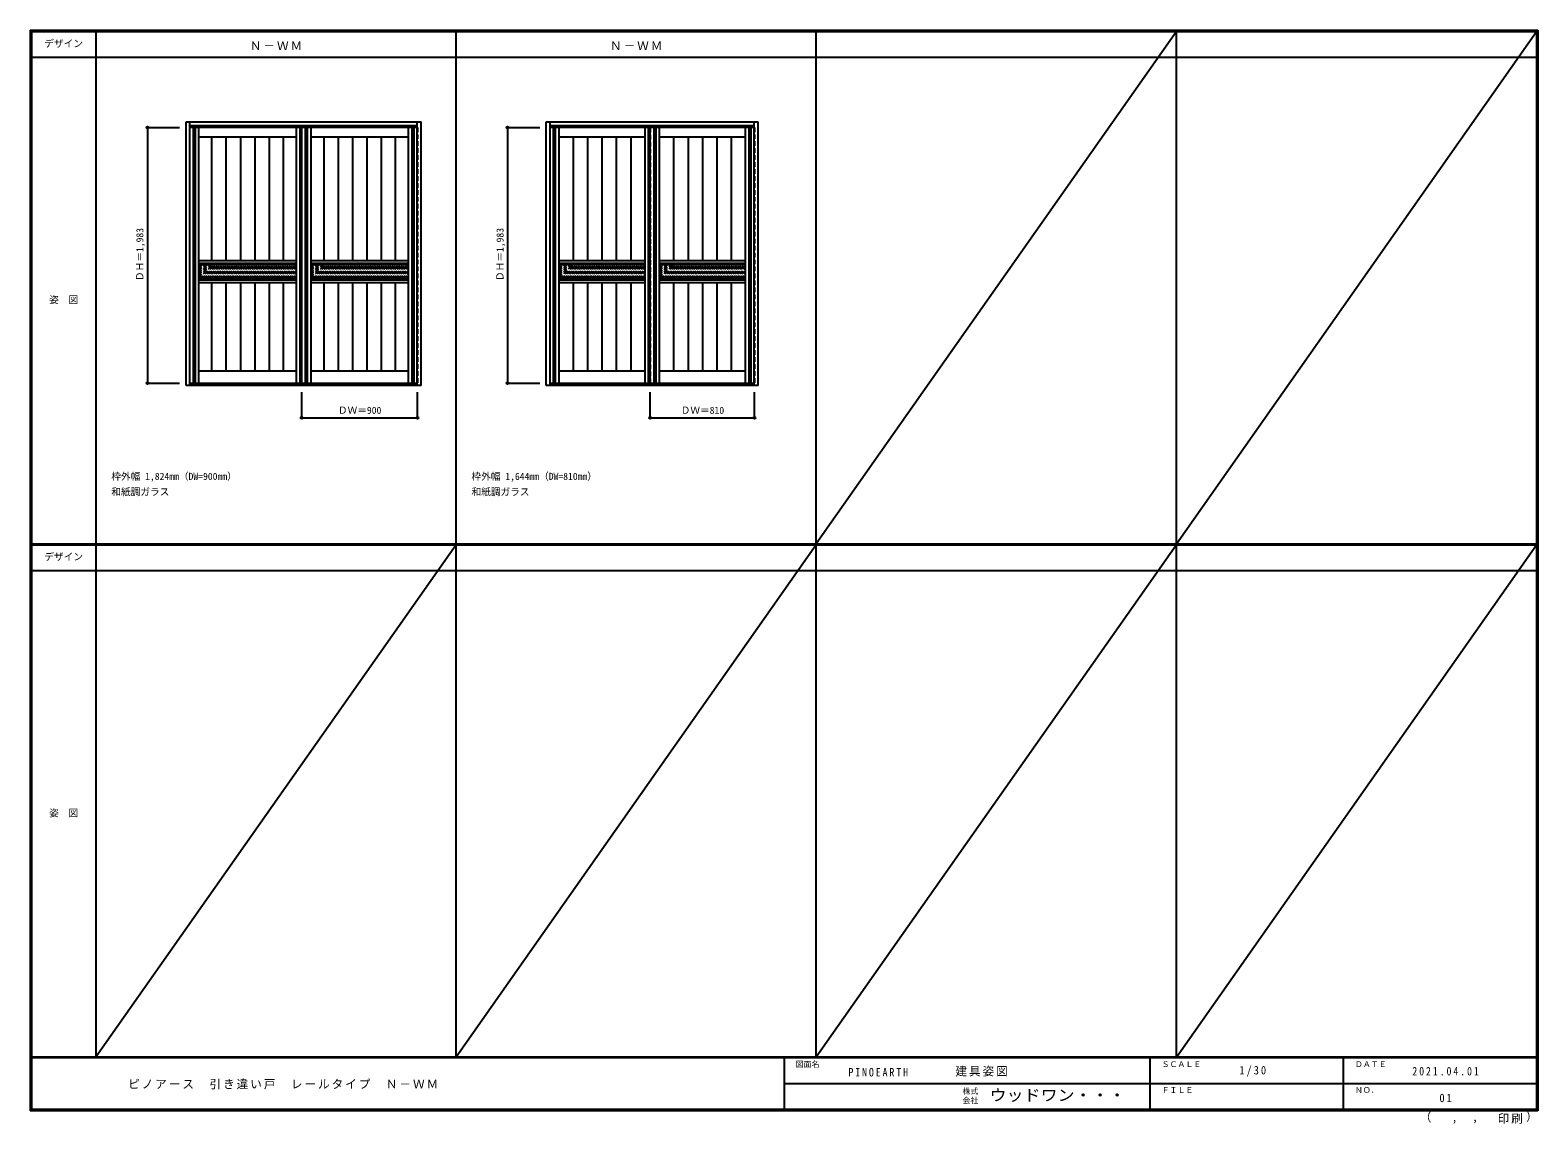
# Model space of a CAD drawing. Units: millimetres, scale not verified. Extents: x -6000 to 5700, y -4307 to 4175.
import ezdxf
from ezdxf.enums import TextEntityAlignment as Align

# ---------------------------------------------------------------- set-up
doc = ezdxf.new("R2010")
doc.units = ezdxf.units.MM
doc.header["$LTSCALE"] = 30
doc.header["$PDMODE"] = 32
doc.header["$PDSIZE"] = 15
doc.linetypes.add('DASHED1', pattern=[1.8, 1.2, -0.6])
for name, color, linetype in [('0-2_扉', 4, 'DASHED1'), ('0-3_仕上げ', 3, 'Continuous'), ('0-4_枠', 3, 'Continuous'), ('0-A_文字', 7, 'Continuous'), ('0-B_寸法', 4, 'Continuous'), ('0-C_ハッチ', 4, 'DASHED1'), ('F-1_枠', 6, 'Continuous'), ('F-A_文字', 7, 'Continuous')]:
    doc.layers.add(name, color=color, linetype=linetype)
doc.styles.add('ＭＳ ゴシック', font='')
doc.styles.get('ＭＳ ゴシック').set_extended_font_data('MS Gothic')

msp = doc.modelspace()

# ---------------------------------------------------------------- linework, layer by layer
at = {"layer": '0-2_扉'}
for p, q in [((-4763, 3421), (-4763, 1438)), ((-4760, 3421), (-4763, 3421)), ((-3863, 1438), (-3863, 3421)), ((-2996, 3421), (-2993, 3421)), ((-2993, 3421), (-2993, 1438)), ((-1968, 3421), (-1968, 1438)), ((-1965, 3421), (-1968, 3421)), ((-1158, 1438), (-1158, 3421)), ((-381, 3421), (-378, 3421)), ((-4763, 1438), (-4760, 1438)), ((-2993, 1438), (-2996, 1438)), ((-1968, 1438), (-1965, 1438))]:
    msp.add_line(p, q, dxfattribs=at)
at = {"layer": '0-2_扉', "color": 3, "linetype": 'Continuous'}
for p, q in [((-2996, 3421), (-4760, 3421)), ((-3893, 1438), (-3893, 3421)), ((-381, 3421), (-1965, 3421)), ((-1188, 1438), (-1188, 3421)), ((-4760, 1438), (-2996, 1438)), ((-1965, 1438), (-381, 1438))]:
    msp.add_line(p, q, dxfattribs=at)
at = {"layer": '0-2_扉'}
msp.add_lwpolyline([(-378, 3421), (-378, 1438), (-381, 1438)], dxfattribs=at)
at = {"layer": '0-3_仕上げ'}
for p, q in [((-4735.5, 3421), (-4735.5, 1438)), ((-4720.5, 3421), (-4720.5, 1438)), ((-3905.5, 1438), (-3905.5, 3421)), ((-3865.5, 3421), (-3865.5, 1438)), ((-3850.5, 3421), (-3850.5, 1438)), ((-3035.5, 1438), (-3035.5, 3421)), ((-3020.5, 1438), (-3020.5, 3421)), ((-1940.5, 3421), (-1940.5, 1438)), ((-1925.5, 3421), (-1925.5, 1438)), ((-1200.5, 1438), (-1200.5, 3421)), ((-1160.5, 3421), (-1160.5, 1438)), ((-1145.5, 3421), (-1145.5, 1438)), ((-420.5, 1438), (-420.5, 3421)), ((-405.5, 1438), (-405.5, 3421)), ((-4592.25, 3345), (-4592.25, 2386)), ((-4480.55, 3345), (-4480.55, 2386)), ((-4368.85, 3345), (-4368.85, 2386)), ((-4257.15, 3345), (-4257.15, 2386)), ((-4145.45, 3345), (-4145.45, 2386)), ((-4033.75, 2386), (-4033.75, 3345)), ((-3722.25, 3345), (-3722.25, 2386)), ((-3610.55, 3345), (-3610.55, 2386)), ((-3498.85, 3345), (-3498.85, 2386)), ((-3387.15, 3345), (-3387.15, 2386)), ((-3275.45, 3345), (-3275.45, 2386)), ((-3163.75, 2386), (-3163.75, 3345)), ((-1786.4, 3345), (-1786.4, 2386)), ((-1674.7, 3345), (-1674.7, 2386)), ((-1563, 3345), (-1563, 2386)), ((-1451.3, 3345), (-1451.3, 2386)), ((-1339.6, 3345), (-1339.6, 2386)), ((-1006.4, 3345), (-1006.4, 2386)), ((-894.7, 3345), (-894.7, 2386)), ((-783, 3345), (-783, 2386)), ((-671.3, 3345), (-671.3, 2386)), ((-559.6, 3345), (-559.6, 2386)), ((-3933, 2365), (-4693, 2365)), ((-3063, 2365), (-3823, 2365)), ((-1228, 2365), (-1898, 2365)), ((-448, 2365), (-1118, 2365)), ((-3933, 2237), (-4693, 2237)), ((-3063, 2237), (-3823, 2237)), ((-1228, 2237), (-1898, 2237)), ((-448, 2237), (-1118, 2237)), ((-4592.25, 2216), (-4592.25, 1530)), ((-4480.55, 2216), (-4480.55, 1530)), ((-4368.85, 2216), (-4368.85, 1530)), ((-4257.15, 2216), (-4257.15, 1530)), ((-4145.45, 2216), (-4145.45, 1530)), ((-4033.75, 1530), (-4033.75, 2216)), ((-3722.25, 2216), (-3722.25, 1530)), ((-3610.55, 2216), (-3610.55, 1530)), ((-3498.85, 2216), (-3498.85, 1530)), ((-3387.15, 2216), (-3387.15, 1530)), ((-3275.45, 2216), (-3275.45, 1530)), ((-3163.75, 1530), (-3163.75, 2216)), ((-1786.4, 2216), (-1786.4, 1530)), ((-1674.7, 2216), (-1674.7, 1530)), ((-1563, 2216), (-1563, 1530)), ((-1451.3, 2216), (-1451.3, 1530)), ((-1339.6, 2216), (-1339.6, 1530)), ((-1006.4, 2216), (-1006.4, 1530)), ((-894.7, 2216), (-894.7, 1530)), ((-783, 2216), (-783, 1530)), ((-671.3, 2216), (-671.3, 1530)), ((-559.6, 2216), (-559.6, 1530))]:
    msp.add_line(p, q, dxfattribs=at)
at = {"layer": '0-3_仕上げ', "color": 7}
for p, q in [((-4693, 3421), (-4693, 1438)), ((-3933, 1438), (-3933, 3421)), ((-3823, 3421), (-3823, 1438)), ((-3063, 1438), (-3063, 3421)), ((-1898, 3421), (-1898, 1438)), ((-1228, 1438), (-1228, 3421)), ((-1118, 3421), (-1118, 1438)), ((-448, 1438), (-448, 3421)), ((-3933, 3345), (-4693, 3345)), ((-3063, 3345), (-3823, 3345)), ((-1228, 3345), (-1898, 3345)), ((-448, 3345), (-1118, 3345)), ((-3933, 2386), (-4693, 2386)), ((-3933, 2356), (-4693, 2356)), ((-3063, 2386), (-3823, 2386)), ((-3063, 2356), (-3823, 2356)), ((-1228, 2386), (-1898, 2386)), ((-1228, 2356), (-1898, 2356)), ((-448, 2386), (-1118, 2386)), ((-448, 2356), (-1118, 2356)), ((-3933, 2246), (-4693, 2246)), ((-3063, 2246), (-3823, 2246)), ((-1228, 2246), (-1898, 2246)), ((-448, 2246), (-1118, 2246)), ((-3933, 2216), (-4693, 2216)), ((-3063, 2216), (-3823, 2216)), ((-1228, 2216), (-1898, 2216)), ((-448, 2216), (-1118, 2216)), ((-3933, 1530), (-4693, 1530)), ((-3063, 1530), (-3823, 1530)), ((-1228, 1530), (-1898, 1530)), ((-448, 1530), (-1118, 1530))]:
    msp.add_line(p, q, dxfattribs=at)
at = {"layer": '0-3_仕上げ', "color": 4, "linetype": 'DASHED1'}
msp.add_line((-3890.5, 1438), (-3890.5, 3421), dxfattribs=at)
at = {"layer": '0-4_枠'}
for p, q in [((-4790, 1418), (-4790, 3465)), ((-4790, 3465), (-2966, 3465)), ((-4760, 1418), (-4760, 3465)), ((-4760, 3435), (-2996, 3435)), ((-2966, 1418), (-2966, 3465)), ((-1995, 1418), (-1995, 3465)), ((-1995, 3465), (-351, 3465)), ((-1965, 1418), (-1965, 3465)), ((-1965, 3435), (-381, 3435)), ((-351, 1418), (-351, 3465)), ((-2966, 1418), (-4790, 1418)), ((-2996, 1433), (-4760, 1433)), ((-351, 1418), (-1995, 1418)), ((-381, 1433), (-1965, 1433))]:
    msp.add_line(p, q, dxfattribs=at)
for points in [[(-2996, 1418), (-2996, 1438.2), (-2996, 1438.54), (-2996, 3465)], [(-381, 1418), (-381, 1438.2), (-381, 1438.54), (-381, 3465)]]:
    msp.add_lwpolyline(points, dxfattribs=at)
at = {"layer": '0-B_寸法'}
for p, q in [((-5090, 3421), (-4840, 3421)), ((-5090, 3421), (-5090, 1438)), ((-2295, 3421), (-2045, 3421)), ((-2295, 3421), (-2295, 1438)), ((-5090, 1438), (-4840, 1438)), ((-2295, 1438), (-2045, 1438)), ((-3893, 1168), (-3893, 1368)), ((-2993, 1168), (-2993, 1368)), ((-1188, 1168), (-1188, 1368)), ((-378, 1168), (-378, 1368)), ((-3893, 1168), (-2993, 1168)), ((-1188, 1168), (-378, 1168))]:
    msp.add_line(p, q, dxfattribs=at)
at = {"layer": '0-B_寸法', "color": 7}
for p in [(-5090, 3421), (-2295, 3421), (-5090, 1438), (-2295, 1438), (-3893, 1168), (-2993, 1168), (-1188, 1168), (-378, 1168)]:
    msp.add_point(p, dxfattribs=at)
at = {"layer": '0-C_ハッチ'}
for p, q in [((-1185.5, 1438), (-1185.5, 3421)), ((-4693, 2246.27), (-4583.27, 2356)), ((-4693, 2260.41), (-4597.41, 2356)), ((-4693, 2274.55), (-4611.55, 2356)), ((-4693, 2288.7), (-4625.7, 2356)), ((-4693, 2302.84), (-4639.84, 2356)), ((-4693, 2316.98), (-4653.98, 2356)), ((-4693, 2331.12), (-4668.12, 2356)), ((-4693, 2345.26), (-4682.26, 2356)), ((-4679.13, 2246), (-4569.13, 2356)), ((-4664.98, 2246), (-4554.98, 2356)), ((-4650.84, 2246), (-4540.84, 2356)), ((-4636.7, 2246), (-4526.7, 2356)), ((-4622.56, 2246), (-4512.56, 2356)), ((-4608.42, 2246), (-4498.42, 2356)), ((-4594.27, 2246), (-4484.27, 2356)), ((-4580.13, 2246), (-4470.13, 2356)), ((-4565.99, 2246), (-4455.99, 2356)), ((-4551.85, 2246), (-4441.85, 2356)), ((-4537.71, 2246), (-4427.71, 2356)), ((-4523.56, 2246), (-4413.56, 2356)), ((-4509.42, 2246), (-4399.42, 2356)), ((-4495.28, 2246), (-4385.28, 2356)), ((-4481.14, 2246), (-4371.14, 2356)), ((-4466.99, 2246), (-4356.99, 2356)), ((-4452.85, 2246), (-4342.85, 2356)), ((-4438.71, 2246), (-4328.71, 2356)), ((-4424.57, 2246), (-4314.57, 2356)), ((-4410.43, 2246), (-4300.43, 2356)), ((-4396.28, 2246), (-4286.28, 2356)), ((-4382.14, 2246), (-4272.14, 2356)), ((-4368, 2246), (-4258, 2356)), ((-4353.86, 2246), (-4243.86, 2356)), ((-4339.72, 2246), (-4229.72, 2356)), ((-4325.57, 2246), (-4215.57, 2356)), ((-4311.43, 2246), (-4201.43, 2356)), ((-4297.29, 2246), (-4187.29, 2356)), ((-4283.15, 2246), (-4173.15, 2356)), ((-4269.01, 2246), (-4159.01, 2356)), ((-4254.86, 2246), (-4144.86, 2356)), ((-4240.72, 2246), (-4130.72, 2356)), ((-4226.58, 2246), (-4116.58, 2356)), ((-4212.44, 2246), (-4102.44, 2356)), ((-4198.29, 2246), (-4088.29, 2356)), ((-4184.15, 2246), (-4074.15, 2356)), ((-4170.01, 2246), (-4060.01, 2356)), ((-4155.87, 2246), (-4045.87, 2356)), ((-4141.73, 2246), (-4031.73, 2356)), ((-4127.58, 2246), (-4017.58, 2356)), ((-4113.44, 2246), (-4003.44, 2356)), ((-4099.3, 2246), (-3989.3, 2356)), ((-4085.16, 2246), (-3975.16, 2356)), ((-4071.02, 2246), (-3961.02, 2356)), ((-4056.87, 2246), (-3946.87, 2356)), ((-4042.73, 2246), (-3933, 2355.73)), ((-4028.59, 2246), (-3933, 2341.59)), ((-3823, 2246.27), (-3713.27, 2356)), ((-3823, 2260.41), (-3727.41, 2356)), ((-3823, 2274.55), (-3741.55, 2356)), ((-3823, 2288.7), (-3755.7, 2356)), ((-3823, 2302.84), (-3769.84, 2356)), ((-3823, 2316.98), (-3783.98, 2356)), ((-3823, 2331.12), (-3798.12, 2356)), ((-3823, 2345.26), (-3812.26, 2356)), ((-3809.13, 2246), (-3699.13, 2356)), ((-3794.98, 2246), (-3684.98, 2356)), ((-3780.84, 2246), (-3670.84, 2356)), ((-3766.7, 2246), (-3656.7, 2356)), ((-3752.56, 2246), (-3642.56, 2356)), ((-3738.42, 2246), (-3628.42, 2356)), ((-3724.27, 2246), (-3614.27, 2356)), ((-3710.13, 2246), (-3600.13, 2356)), ((-3695.99, 2246), (-3585.99, 2356)), ((-3681.85, 2246), (-3571.85, 2356)), ((-3667.71, 2246), (-3557.71, 2356)), ((-3653.56, 2246), (-3543.56, 2356)), ((-3639.42, 2246), (-3529.42, 2356)), ((-3625.28, 2246), (-3515.28, 2356)), ((-3611.14, 2246), (-3501.14, 2356)), ((-3596.99, 2246), (-3486.99, 2356)), ((-3582.85, 2246), (-3472.85, 2356)), ((-3568.71, 2246), (-3458.71, 2356)), ((-3554.57, 2246), (-3444.57, 2356)), ((-3540.43, 2246), (-3430.43, 2356)), ((-3526.28, 2246), (-3416.28, 2356)), ((-3512.14, 2246), (-3402.14, 2356)), ((-3498, 2246), (-3388, 2356)), ((-3483.86, 2246), (-3373.86, 2356)), ((-3469.72, 2246), (-3359.72, 2356)), ((-3455.57, 2246), (-3345.57, 2356)), ((-3441.43, 2246), (-3331.43, 2356)), ((-3427.29, 2246), (-3317.29, 2356)), ((-3413.15, 2246), (-3303.15, 2356)), ((-3399.01, 2246), (-3289.01, 2356)), ((-3384.86, 2246), (-3274.86, 2356)), ((-3370.72, 2246), (-3260.72, 2356)), ((-3356.58, 2246), (-3246.58, 2356)), ((-3342.44, 2246), (-3232.44, 2356)), ((-3328.29, 2246), (-3218.29, 2356)), ((-3314.15, 2246), (-3204.15, 2356)), ((-3300.01, 2246), (-3190.01, 2356)), ((-3285.87, 2246), (-3175.87, 2356)), ((-3271.73, 2246), (-3161.73, 2356)), ((-3257.58, 2246), (-3147.58, 2356)), ((-3243.44, 2246), (-3133.44, 2356)), ((-3229.3, 2246), (-3119.3, 2356)), ((-3215.16, 2246), (-3105.16, 2356)), ((-3201.02, 2246), (-3091.02, 2356)), ((-3186.87, 2246), (-3076.87, 2356)), ((-3172.73, 2246), (-3063, 2355.73)), ((-3158.59, 2246), (-3063, 2341.59)), ((-1898, 2248.84), (-1790.84, 2356)), ((-1898, 2262.98), (-1804.99, 2356)), ((-1898, 2277.13), (-1819.13, 2356)), ((-1898, 2291.27), (-1833.27, 2356)), ((-1898, 2305.41), (-1847.41, 2356)), ((-1898, 2319.55), (-1861.55, 2356)), ((-1898, 2333.7), (-1875.7, 2356)), ((-1898, 2347.84), (-1889.84, 2356)), ((-1886.7, 2246), (-1776.7, 2356)), ((-1872.56, 2246), (-1762.56, 2356)), ((-1858.42, 2246), (-1748.42, 2356)), ((-1844.27, 2246), (-1734.27, 2356)), ((-1830.13, 2246), (-1720.13, 2356)), ((-1815.99, 2246), (-1705.99, 2356)), ((-1801.85, 2246), (-1691.85, 2356)), ((-1787.71, 2246), (-1677.71, 2356)), ((-1773.56, 2246), (-1663.56, 2356)), ((-1759.42, 2246), (-1649.42, 2356)), ((-1745.28, 2246), (-1635.28, 2356)), ((-1731.14, 2246), (-1621.14, 2356)), ((-1717, 2246), (-1607, 2356)), ((-1702.85, 2246), (-1592.85, 2356)), ((-1688.71, 2246), (-1578.71, 2356)), ((-1674.57, 2246), (-1564.57, 2356)), ((-1660.43, 2246), (-1550.43, 2356)), ((-1646.28, 2246), (-1536.28, 2356)), ((-1632.14, 2246), (-1522.14, 2356)), ((-1618, 2246), (-1508, 2356)), ((-1603.86, 2246), (-1493.86, 2356)), ((-1589.72, 2246), (-1479.72, 2356)), ((-1575.57, 2246), (-1465.57, 2356)), ((-1561.43, 2246), (-1451.43, 2356)), ((-1547.29, 2246), (-1437.29, 2356)), ((-1533.15, 2246), (-1423.15, 2356)), ((-1519.01, 2246), (-1409.01, 2356)), ((-1504.86, 2246), (-1394.86, 2356)), ((-1490.72, 2246), (-1380.72, 2356)), ((-1476.58, 2246), (-1366.58, 2356)), ((-1462.44, 2246), (-1352.44, 2356)), ((-1448.29, 2246), (-1338.29, 2356)), ((-1434.15, 2246), (-1324.15, 2356)), ((-1420.01, 2246), (-1310.01, 2356)), ((-1405.87, 2246), (-1295.87, 2356)), ((-1391.73, 2246), (-1281.73, 2356)), ((-1377.58, 2246), (-1267.58, 2356)), ((-1363.44, 2246), (-1253.44, 2356)), ((-1349.3, 2246), (-1239.3, 2356)), ((-1335.16, 2246), (-1228, 2353.16)), ((-1118, 2248.84), (-1010.84, 2356)), ((-1118, 2262.98), (-1024.99, 2356)), ((-1118, 2277.13), (-1039.13, 2356)), ((-1118, 2291.27), (-1053.27, 2356)), ((-1118, 2305.41), (-1067.41, 2356)), ((-1118, 2319.55), (-1081.55, 2356)), ((-1118, 2333.7), (-1095.7, 2356)), ((-1118, 2347.84), (-1109.84, 2356)), ((-1106.7, 2246), (-996.7, 2356)), ((-1092.56, 2246), (-982.56, 2356)), ((-1078.42, 2246), (-968.42, 2356)), ((-1064.27, 2246), (-954.27, 2356)), ((-1050.13, 2246), (-940.13, 2356)), ((-1035.99, 2246), (-925.99, 2356)), ((-1021.85, 2246), (-911.85, 2356)), ((-1007.71, 2246), (-897.71, 2356)), ((-993.56, 2246), (-883.56, 2356)), ((-979.42, 2246), (-869.42, 2356)), ((-965.28, 2246), (-855.28, 2356)), ((-951.14, 2246), (-841.14, 2356)), ((-937, 2246), (-827, 2356)), ((-922.85, 2246), (-812.85, 2356)), ((-908.71, 2246), (-798.71, 2356)), ((-894.57, 2246), (-784.57, 2356)), ((-880.43, 2246), (-770.43, 2356)), ((-866.28, 2246), (-756.28, 2356)), ((-852.14, 2246), (-742.14, 2356)), ((-838, 2246), (-728, 2356)), ((-823.86, 2246), (-713.86, 2356)), ((-809.72, 2246), (-699.72, 2356)), ((-795.57, 2246), (-685.57, 2356)), ((-781.43, 2246), (-671.43, 2356)), ((-767.29, 2246), (-657.29, 2356)), ((-753.15, 2246), (-643.15, 2356)), ((-739.01, 2246), (-629.01, 2356)), ((-724.86, 2246), (-614.86, 2356)), ((-710.72, 2246), (-600.72, 2356)), ((-696.58, 2246), (-586.58, 2356)), ((-682.44, 2246), (-572.44, 2356)), ((-668.29, 2246), (-558.29, 2356)), ((-654.15, 2246), (-544.15, 2356)), ((-640.01, 2246), (-530.01, 2356)), ((-625.87, 2246), (-515.87, 2356)), ((-611.73, 2246), (-501.73, 2356)), ((-597.58, 2246), (-487.58, 2356)), ((-583.44, 2246), (-473.44, 2356)), ((-569.3, 2246), (-459.3, 2356)), ((-555.16, 2246), (-448, 2353.16)), ((-4014.45, 2246), (-3933, 2327.45)), ((-4000.3, 2246), (-3933, 2313.3)), ((-3986.16, 2246), (-3933, 2299.16)), ((-3972.02, 2246), (-3933, 2285.02)), ((-3957.88, 2246), (-3933, 2270.88)), ((-3943.74, 2246), (-3933, 2256.74)), ((-3144.45, 2246), (-3063, 2327.45)), ((-3130.3, 2246), (-3063, 2313.3)), ((-3116.16, 2246), (-3063, 2299.16)), ((-3102.02, 2246), (-3063, 2285.02)), ((-3087.88, 2246), (-3063, 2270.88)), ((-3073.74, 2246), (-3063, 2256.74)), ((-1321.02, 2246), (-1228, 2339.02)), ((-1306.87, 2246), (-1228, 2324.87)), ((-1292.73, 2246), (-1228, 2310.73)), ((-1278.59, 2246), (-1228, 2296.59)), ((-1264.45, 2246), (-1228, 2282.45)), ((-1250.3, 2246), (-1228, 2268.3)), ((-1236.16, 2246), (-1228, 2254.16)), ((-541.02, 2246), (-448, 2339.02)), ((-526.87, 2246), (-448, 2324.87)), ((-512.73, 2246), (-448, 2310.73)), ((-498.59, 2246), (-448, 2296.59)), ((-484.45, 2246), (-448, 2282.45)), ((-470.3, 2246), (-448, 2268.3)), ((-456.16, 2246), (-448, 2254.16))]:
    msp.add_line(p, q, dxfattribs=at)
at = {"layer": 'F-1_枠'}
for p, q in [((-6000, 4175), (5700, 4175)), ((-6000, 4175), (-6000, -4205)), ((-6000, 4170), (5700, 4170)), ((-6000, 4165), (5700, 4165)), ((-5995, 4175), (-5995, -4205)), ((-5990, 4175), (-5990, -4205)), ((-5490, 4175), (-5490, -3790)), ((-2695, -3790), (-2695, 4175)), ((100, -3790), (100, 4175)), ((2895, -3790), (2895, 4175)), ((5690, 4175), (5690, -4205)), ((5695, 4175), (5695, -4205)), ((5700, 4175), (5700, -4205)), ((-6000, 3965), (5700, 3965)), ((-6000, 190.5), (5700, 190.5)), ((-6000, 187.5), (5700, 187.5)), ((-6000, 184.5), (5700, 184.5)), ((-6000, -15.5), (5700, -15.5)), ((5700, -3790), (-6000, -3790)), ((5700, -3795), (-6000, -3795)), ((-150, -3795), (-150, -4195)), ((2690, -3795), (2690, -4195)), ((4190, -3795), (4190, -4195)), ((-150, -3995), (5690, -3995.01)), ((5700, -4195), (-6000, -4195)), ((5700, -4200), (-6000, -4200)), ((5700, -4205), (-6000, -4205))]:
    msp.add_line(p, q, dxfattribs=at)
at = {"layer": 'F-A_文字'}
for p, q in [((2895, 4165), (100, 190.5)), ((2895, 190.5), (5690, 4165)), ((-2695, 184.5), (-5490, -3790)), ((100, 184.5), (-2695, -3790)), ((2895, 184.5), (100, -3790)), ((2895, -3790), (5690, 184.5))]:
    msp.add_line(p, q, dxfattribs=at)

# ---------------------------------------------------------------- texts
at = {"layer": '0-A_文字', "style": 'ＭＳ ゴシック'}
for s, p in [('枠外幅 1,824mm（DW=900mm）', (-5370, 670.5)), ('枠外幅 1,644mm（DW=810mm）', (-2575, 670.5)), ('和紙調ガラス', (-5370, 550.5)), ('和紙調ガラス', (-2575, 550.5))]:
    msp.add_text(s, height=54.99, dxfattribs=at).set_placement(p, align=Align.BOTTOM_LEFT)
at = {"layer": '0-A_文字', "char_height": 65.98, "attachment_point": 7, "style": 'ＭＳ ゴシック'}
for insert in [(-4295, 4020), (-1500, 4020)]:
    msp.add_mtext('\\T1.17;Ｎ－ＷＭ', dxfattribs=dict(at, insert=insert))
at = {"layer": '0-B_寸法', "color": 7, "style": 'ＭＳ ゴシック'}
for p in [(-5105, 2229.25), (-2310, 2229.25)]:
    msp.add_text('ＤＨ＝1,983', height=54.99, rotation=90, dxfattribs=at).set_placement(p, align=Align.BOTTOM_LEFT)
for s, p in [('ＤＷ＝900', (-3611.75, 1183)), ('ＤＷ＝810', (-951.75, 1183))]:
    msp.add_text(s, height=54.99, dxfattribs=at).set_placement(p, align=Align.BOTTOM_LEFT)
at = {"layer": 'F-A_文字', "style": 'ＭＳ ゴシック'}
for s, height, p in [('デザイン', 54.99, (-5890, 4027.5)), ('姿\u3000図', 54.99, (-5852.5, 2040.25)), ('デザイン', 54.99, (-5890, 47)), ('姿\u3000図', 54.99, (-5852.5, -1940.25)), ('図面名', 43.99, (-60, -3880)), ('ＳＣＡＬＥ', 43.99, (2780, -3880)), ('ＤＡＴＥ', 43.99, (4280, -3880)), ('株式', 43.99, (1235, -4089)), ('ＦＩＬＥ', 43.99, (2780, -4080)), ('ＮＯ．', 43.99, (4280, -4080)), ('会社', 43.99, (1235, -4161)), ('（', 65.98, (4784.03, -4308.31)), ('）', 65.98, (5608.4, -4304.13)), (',', 65.98, (5031.28, -4308.31)), (',', 65.98, (5190.2, -4305.53))]:
    msp.add_text(s, height=height, dxfattribs=at).set_placement(p, align=Align.BOTTOM_LEFT)
at = {"layer": 'F-A_文字', "style": 'ＭＳ ゴシック', "width": 1.1}
msp.add_text('ウッドワン・・・', height=87.98, dxfattribs=at).set_placement((1445, -4155), align=Align.BOTTOM_LEFT)
at = {"layer": 'F-A_文字', "char_height": 65.98, "attachment_point": 7, "style": 'ＭＳ ゴシック'}
for s, insert in [('\\T1.17;建具姿図', (1180.42, -3940)), ('\\T1.38;\\W0.9;1/30', (3383.75, -3940)), ('\\T1.17;ピノアース\u3000引き違い戸\u3000レールタイプ\u3000Ｎ－ＷＭ', (-5240, -4040)), ('\\T1.39;\\W0.85;PINOEARTH', (350, -3940.79)), ('\\T1.39;\\W0.85;2021.04.01', (4726.25, -3932.5)), ('\\T1.36;\\W0.9;01', (4936.25, -4140)), ('\\T1.17;印刷', (5388.15, -4306.92))]:
    msp.add_mtext(s, dxfattribs=dict(at, insert=insert))

doc.saveas('drawing.dxf')
